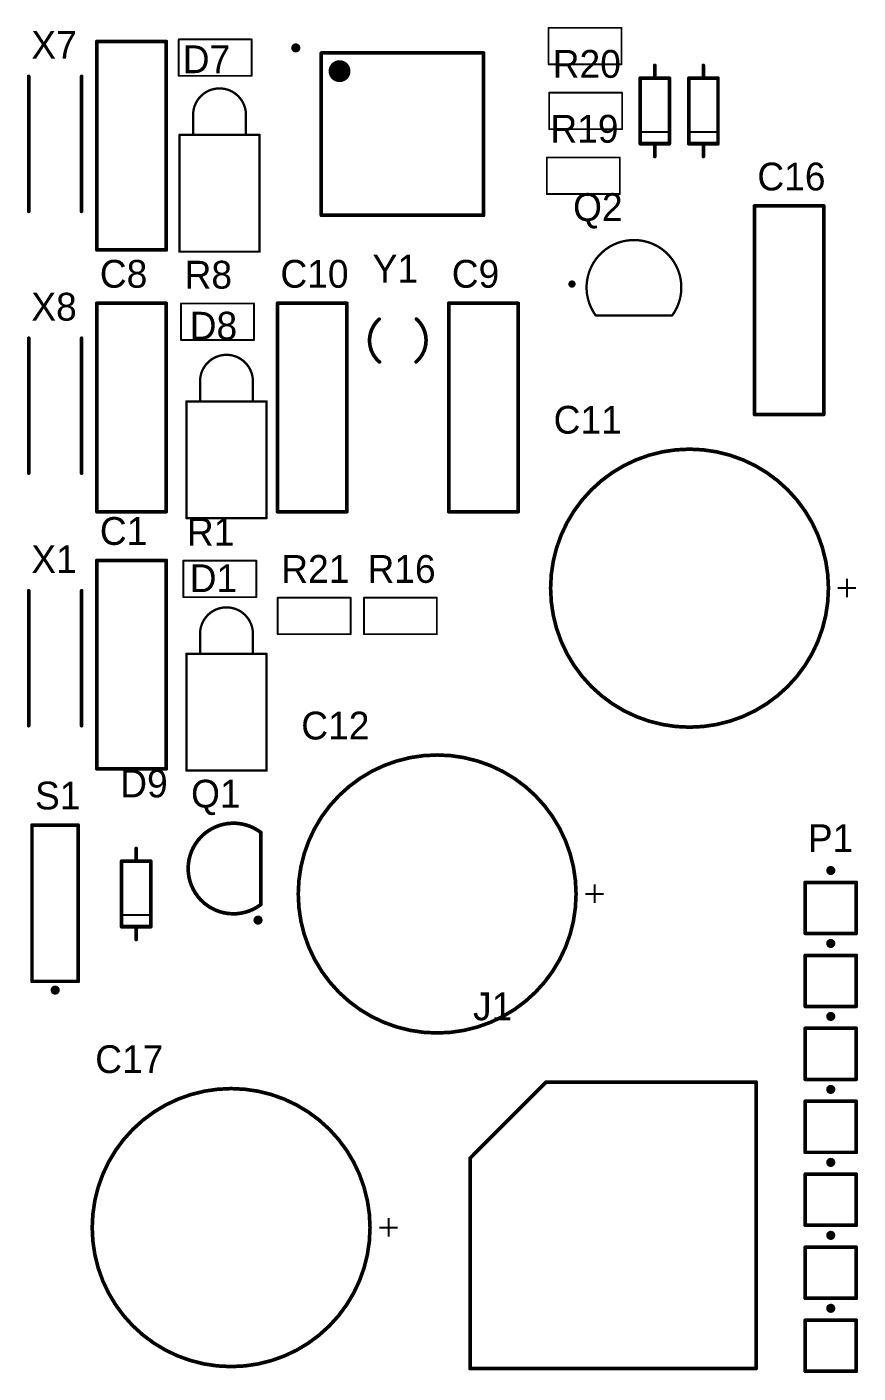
# Model space of a CAD drawing. Header units: millimetres. Extents: x 40 to 3761, y -469 to 920.
# Drawn here: x 2879.8 to 2925.4, y -145.1 to -71.3 of the extents above; entities that cross this region are included whole.
import ezdxf

# ---------------------------------------------------------------- set-up
doc = ezdxf.new("R2010")
doc.units = ezdxf.units.MM
doc.layers.add('TopOverlay', color=2, linetype='Continuous')

msp = doc.modelspace()

# ---------------------------------------------------------------- linework, layer by layer
at = {"layer": 'TopOverlay'}
for p, q in [((2913.399, -77.701), (2913.399, -77.098)), ((2913.399, -77.098), (2915, -77.098)), ((2915, -77.098), (2915, -77.701)), ((2916.066, -77.701), (2916.066, -77.098)), ((2916.066, -77.098), (2917.667, -77.098)), ((2917.667, -77.098), (2917.667, -77.701)), ((2915, -77.701), (2913.399, -77.701)), ((2917.667, -77.701), (2916.066, -77.701)), ((2924.736, -101.598), (2924.736, -102.597)), ((2924.236, -102.098), (2925.236, -102.098)), ((2910.893, -118.362), (2910.893, -119.361)), ((2910.393, -118.862), (2911.393, -118.862)), ((2884.951, -120.627), (2884.951, -120.024)), ((2884.951, -120.024), (2886.552, -120.024)), ((2886.552, -120.024), (2886.552, -120.627)), ((2886.552, -120.627), (2884.951, -120.627)), ((2899.09, -137.15), (2900.09, -137.15)), ((2899.59, -136.65), (2899.59, -137.649))]:
    msp.add_line(p, q, dxfattribs=at)
for points, const_width in [([(2908.373, -73.392), (2908.373, -71.392)], 0.1), ([(2908.373, -71.392), (2912.373, -71.392)], 0.1), ([(2912.373, -73.392), (2912.373, -71.392)], 0.1), ([(2883.592, -72.138), (2887.402, -72.138)], 0.2), ([(2883.592, -83.568), (2883.592, -72.138)], 0.2), ([(2887.402, -83.568), (2887.402, -72.138)], 0.2), ([(2888.085, -74.027), (2888.085, -72.027)], 0.1), ([(2888.085, -72.027), (2892.085, -72.027)], 0.1), ([(2892.085, -74.027), (2892.085, -72.027)], 0.1), ([(2895.906, -72.769), (2904.806, -72.769)], 0.2), ([(2895.906, -81.668), (2895.906, -72.769)], 0.2), ([(2904.806, -81.668), (2904.806, -72.769)], 0.2), ([(2908.373, -73.392), (2912.373, -73.392)], 0.1), ([(2914.199, -74.148), (2914.199, -73.448)], 0.2), ([(2916.866, -74.148), (2916.866, -73.448)], 0.2), ([(2879.856, -81.455), (2879.856, -74.055)], 0.2), ([(2879.952, -75.655), (2879.952, -74.055)], 0.01), ([(2882.66, -75.655), (2882.66, -74.055)], 0.01), ([(2882.756, -81.455), (2882.756, -74.055)], 0.2), ([(2888.085, -74.027), (2892.085, -74.027)], 0.1), ([(2913.399, -74.148), (2914.199, -74.148)], 0.2), ([(2913.399, -77.748), (2913.399, -74.148)], 0.2), ([(2914.199, -74.148), (2914.999, -74.148)], 0.2), ([(2914.999, -77.748), (2914.999, -74.148)], 0.2), ([(2916.066, -74.148), (2916.866, -74.148)], 0.2), ([(2916.066, -77.748), (2916.066, -74.148)], 0.2), ([(2916.866, -74.148), (2917.666, -74.148)], 0.2), ([(2917.666, -77.748), (2917.666, -74.148)], 0.2), ([(2908.405, -76.948), (2908.405, -74.948)], 0.1), ([(2908.405, -74.948), (2912.405, -74.948)], 0.1), ([(2912.405, -76.948), (2912.405, -74.948)], 0.1), ([(2879.856, -75.655), (2879.952, -75.655)], 0.01), ([(2882.66, -75.655), (2882.756, -75.655)], 0.01), ([(2888.873, -77.264), (2888.873, -76.163)], 0.127), ([(2891.773, -77.264), (2891.773, -76.163)], 0.127), ([(2888.123, -83.663), (2888.123, -77.264)], 0.127), ([(2888.123, -77.264), (2892.523, -77.264)], 0.127), ([(2892.523, -83.663), (2892.523, -77.264)], 0.127), ([(2908.405, -76.948), (2912.405, -76.948)], 0.1), ([(2913.399, -77.748), (2914.199, -77.748)], 0.2), ([(2914.199, -78.449), (2914.199, -77.748)], 0.2), ([(2914.199, -77.748), (2914.999, -77.748)], 0.2), ([(2916.066, -77.748), (2916.866, -77.748)], 0.2), ([(2916.866, -78.449), (2916.866, -77.748)], 0.2), ([(2916.866, -77.748), (2917.666, -77.748)], 0.2), ([(2908.278, -80.504), (2908.278, -78.504)], 0.1), ([(2908.278, -78.504), (2912.278, -78.504)], 0.1), ([(2912.278, -80.504), (2912.278, -78.504)], 0.1), ([(2908.278, -80.504), (2912.278, -80.504)], 0.1), ([(2919.66, -81.155), (2923.47, -81.155)], 0.2), ([(2919.66, -92.585), (2919.66, -81.155)], 0.2), ([(2923.47, -92.585), (2923.47, -81.155)], 0.2), ([(2895.906, -81.668), (2904.806, -81.668)], 0.2), ([(2883.592, -83.568), (2887.402, -83.568)], 0.2), ([(2888.123, -83.663), (2892.523, -83.663)], 0.127), ([(2883.592, -86.489), (2887.402, -86.489)], 0.2), ([(2883.592, -97.919), (2883.592, -86.489)], 0.2), ([(2887.402, -97.919), (2887.402, -86.489)], 0.2), ([(2888.212, -88.505), (2888.212, -86.505)], 0.1), ([(2888.212, -86.505), (2892.212, -86.505)], 0.1), ([(2892.212, -88.505), (2892.212, -86.505)], 0.1), ([(2893.498, -86.489), (2897.308, -86.489)], 0.2), ([(2893.498, -97.919), (2893.498, -86.489)], 0.2), ([(2897.308, -97.919), (2897.308, -86.489)], 0.2), ([(2902.896, -86.489), (2906.706, -86.489)], 0.2), ([(2902.896, -97.919), (2902.896, -86.489)], 0.2), ([(2906.706, -97.919), (2906.706, -86.489)], 0.2), ([(2910.954, -87.154), (2915.158, -87.154)], 0.127), ([(2879.856, -95.806), (2879.856, -88.406)], 0.2), ([(2879.952, -90.006), (2879.952, -88.406)], 0.01), ([(2882.66, -90.006), (2882.66, -88.406)], 0.01), ([(2882.756, -95.806), (2882.756, -88.406)], 0.2), ([(2888.212, -88.505), (2892.212, -88.505)], 0.1), ([(2879.856, -90.006), (2879.952, -90.006)], 0.01), ([(2882.66, -90.006), (2882.756, -90.006)], 0.01), ([(2889.254, -91.869), (2889.254, -90.768)], 0.127), ([(2892.154, -91.869), (2892.154, -90.768)], 0.127), ([(2888.504, -98.268), (2888.504, -91.869)], 0.127), ([(2888.504, -91.869), (2892.904, -91.869)], 0.127), ([(2892.904, -98.268), (2892.904, -91.869)], 0.127), ([(2919.66, -92.585), (2923.47, -92.585)], 0.2), ([(2883.592, -97.919), (2887.402, -97.919)], 0.2), ([(2893.498, -97.919), (2897.308, -97.919)], 0.2), ([(2902.896, -97.919), (2906.706, -97.919)], 0.2), ([(2888.504, -98.268), (2892.904, -98.268)], 0.127), ([(2883.592, -112.016), (2883.592, -100.586)], 0.2), ([(2883.592, -100.586), (2887.402, -100.586)], 0.2), ([(2887.402, -112.016), (2887.402, -100.586)], 0.2), ([(2888.339, -102.602), (2888.339, -100.602)], 0.1), ([(2888.339, -100.602), (2892.339, -100.602)], 0.1), ([(2892.339, -102.602), (2892.339, -100.602)], 0.1), ([(2879.856, -109.649), (2879.856, -102.249)], 0.2), ([(2879.952, -103.849), (2879.952, -102.249)], 0.01), ([(2882.66, -103.849), (2882.66, -102.249)], 0.01), ([(2882.756, -109.649), (2882.756, -102.249)], 0.2), ([(2888.339, -102.602), (2892.339, -102.602)], 0.1), ([(2893.514, -104.634), (2893.514, -102.634)], 0.1), ([(2893.514, -102.634), (2897.514, -102.634)], 0.1), ([(2897.514, -104.634), (2897.514, -102.634)], 0.1), ([(2898.245, -104.634), (2898.245, -102.634)], 0.1), ([(2898.245, -102.634), (2902.245, -102.634)], 0.1), ([(2902.245, -104.634), (2902.245, -102.634)], 0.1), ([(2879.856, -103.849), (2879.952, -103.849)], 0.01), ([(2882.66, -103.849), (2882.756, -103.849)], 0.01), ([(2889.254, -105.712), (2889.254, -104.611)], 0.127), ([(2892.154, -105.712), (2892.154, -104.611)], 0.127), ([(2893.514, -104.634), (2897.514, -104.634)], 0.1), ([(2898.245, -104.634), (2902.245, -104.634)], 0.1), ([(2888.504, -112.111), (2888.504, -105.712)], 0.127), ([(2888.504, -105.712), (2892.904, -105.712)], 0.127), ([(2892.904, -112.111), (2892.904, -105.712)], 0.127), ([(2883.592, -112.016), (2887.402, -112.016)], 0.2), ([(2888.504, -112.111), (2892.904, -112.111)], 0.127), ([(2880.036, -123.662), (2880.036, -115.102)], 0.2), ([(2880.036, -115.102), (2882.576, -115.102)], 0.2), ([(2882.576, -123.662), (2882.576, -115.102)], 0.2), ([(2892.585, -119.457), (2892.585, -115.498)], 0.2), ([(2885.751, -117.074), (2885.751, -116.374)], 0.2), ([(2884.951, -117.074), (2885.751, -117.074)], 0.2), ([(2884.951, -120.674), (2884.951, -117.074)], 0.2), ([(2885.751, -117.074), (2886.551, -117.074)], 0.2), ([(2886.551, -120.674), (2886.551, -117.074)], 0.2), ([(2922.451, -121.038), (2922.451, -118.238)], 0.2), ([(2922.451, -118.238), (2925.251, -118.238)], 0.2), ([(2925.251, -121.038), (2925.251, -118.238)], 0.2), ([(2884.951, -120.674), (2885.751, -120.674)], 0.2), ([(2885.751, -121.375), (2885.751, -120.674)], 0.2), ([(2885.751, -120.674), (2886.551, -120.674)], 0.2), ([(2922.451, -121.038), (2925.251, -121.038)], 0.2), ([(2922.451, -122.238), (2925.251, -122.238)], 0.2), ([(2922.451, -125.038), (2922.451, -122.238)], 0.2), ([(2925.251, -125.038), (2925.251, -122.238)], 0.2), ([(2880.036, -123.662), (2882.576, -123.662)], 0.2), ([(2922.451, -125.038), (2925.251, -125.038)], 0.2), ([(2922.451, -126.237), (2925.251, -126.237)], 0.2), ([(2922.451, -129.037), (2922.451, -126.237)], 0.2), ([(2925.251, -129.037), (2925.251, -126.237)], 0.2), ([(2904.063, -133.36), (2908.238, -129.185)], 0.2), ([(2908.238, -129.185), (2919.763, -129.185)], 0.2), ([(2919.763, -144.886), (2919.763, -129.185)], 0.2), ([(2922.451, -129.037), (2925.251, -129.037)], 0.2), ([(2922.451, -130.237), (2925.251, -130.237)], 0.2), ([(2922.451, -133.037), (2922.451, -130.237)], 0.2), ([(2925.251, -133.037), (2925.251, -130.237)], 0.2), ([(2904.063, -144.886), (2904.063, -133.36)], 0.2), ([(2922.451, -133.037), (2925.251, -133.037)], 0.2), ([(2922.451, -134.237), (2925.251, -134.237)], 0.2), ([(2922.451, -137.037), (2922.451, -134.237)], 0.2), ([(2925.251, -137.037), (2925.251, -134.237)], 0.2), ([(2922.451, -137.037), (2925.251, -137.037)], 0.2), ([(2922.451, -138.237), (2925.251, -138.237)], 0.2), ([(2922.451, -141.037), (2922.451, -138.237)], 0.2), ([(2925.251, -141.037), (2925.251, -138.237)], 0.2), ([(2922.451, -141.037), (2925.251, -141.037)], 0.2), ([(2922.451, -142.238), (2925.251, -142.238)], 0.2), ([(2922.451, -145.038), (2922.451, -142.238)], 0.2), ([(2925.251, -145.038), (2925.251, -142.238)], 0.2), ([(2904.063, -144.886), (2919.763, -144.886)], 0.2), ([(2922.451, -145.038), (2925.251, -145.038)], 0.2)]:
    msp.add_lwpolyline(points, dxfattribs=dict(at, const_width=const_width))
for points, const_width in [([(2908.348, -71.392, 1), (2908.398, -71.392, 1)], 0.05), ([(2908.348, -71.392, 1), (2908.398, -71.392, 1)], 0.05), ([(2912.348, -71.392, 1), (2912.398, -71.392, 1)], 0.05), ([(2912.348, -71.392, 1), (2912.398, -71.392, 1)], 0.05), ([(2883.592, -72.188, 1), (2883.592, -72.088, 1)], 0.1), ([(2883.592, -72.188, 1), (2883.592, -72.088, 1)], 0.1), ([(2887.402, -72.188, 1), (2887.402, -72.088, 1)], 0.1), ([(2887.402, -72.188, 1), (2887.402, -72.088, 1)], 0.1), ([(2888.06, -72.027, 1), (2888.11, -72.027, 1)], 0.05), ([(2888.06, -72.027, 1), (2888.11, -72.027, 1)], 0.05), ([(2892.06, -72.027, 1), (2892.11, -72.027, 1)], 0.05), ([(2892.06, -72.027, 1), (2892.11, -72.027, 1)], 0.05), ([(2894.631, -72.493, 1), (2894.381, -72.493, 1)], 0.25), ([(2894.319, -72.493, 1), (2894.444, -72.493, 1)], 0.125), ([(2894.569, -72.493, 1), (2894.694, -72.493, 1)], 0.125), ([(2895.856, -72.769, 1), (2895.956, -72.769, 1)], 0.1), ([(2895.856, -72.769, 1), (2895.956, -72.769, 1)], 0.1), ([(2904.756, -72.769, 1), (2904.856, -72.769, 1)], 0.1), ([(2904.756, -72.769, 1), (2904.856, -72.769, 1)], 0.1), ([(2897.206, -73.768, 1), (2896.606, -73.768, 1)], 0.6), ([(2896.456, -73.768, 1), (2896.756, -73.768, 1)], 0.3), ([(2897.056, -73.768, 1), (2897.356, -73.768, 1)], 0.3), ([(2908.348, -73.392, 1), (2908.398, -73.392, 1)], 0.05), ([(2908.348, -73.392, 1), (2908.398, -73.392, 1)], 0.05), ([(2912.348, -73.392, 1), (2912.398, -73.392, 1)], 0.05), ([(2912.348, -73.392, 1), (2912.398, -73.392, 1)], 0.05), ([(2914.199, -73.498, 1), (2914.199, -73.398, 1)], 0.1), ([(2916.866, -73.498, 1), (2916.866, -73.398, 1)], 0.1), ([(2879.856, -74.105, 1), (2879.856, -74.005, 1)], 0.1), ([(2879.952, -74.058, 1), (2879.952, -74.053, 1)], 0.005), ([(2882.66, -74.058, 1), (2882.66, -74.053, 1)], 0.005), ([(2882.756, -74.105, 1), (2882.756, -74.005, 1)], 0.1), ([(2888.06, -74.027, 1), (2888.11, -74.027, 1)], 0.05), ([(2888.06, -74.027, 1), (2888.11, -74.027, 1)], 0.05), ([(2892.06, -74.027, 1), (2892.11, -74.027, 1)], 0.05), ([(2892.06, -74.027, 1), (2892.11, -74.027, 1)], 0.05), ([(2913.399, -74.198, 1), (2913.399, -74.098, 1)], 0.1), ([(2913.399, -74.198, 1), (2913.399, -74.098, 1)], 0.1), ([(2914.199, -74.198, 1), (2914.199, -74.098, 1)], 0.1), ([(2914.199, -74.198, 1), (2914.199, -74.098, 1)], 0.1), ([(2914.199, -74.198, 1), (2914.199, -74.098, 1)], 0.1), ([(2914.999, -74.198, 1), (2914.999, -74.098, 1)], 0.1), ([(2914.999, -74.198, 1), (2914.999, -74.098, 1)], 0.1), ([(2916.066, -74.198, 1), (2916.066, -74.098, 1)], 0.1), ([(2916.066, -74.198, 1), (2916.066, -74.098, 1)], 0.1), ([(2916.866, -74.198, 1), (2916.866, -74.098, 1)], 0.1), ([(2916.866, -74.198, 1), (2916.866, -74.098, 1)], 0.1), ([(2916.866, -74.198, 1), (2916.866, -74.098, 1)], 0.1), ([(2917.666, -74.198, 1), (2917.666, -74.098, 1)], 0.1), ([(2917.666, -74.198, 1), (2917.666, -74.098, 1)], 0.1), ([(2908.38, -74.948, 1), (2908.43, -74.948, 1)], 0.05), ([(2908.38, -74.948, 1), (2908.43, -74.948, 1)], 0.05), ([(2912.38, -74.948, 1), (2912.43, -74.948, 1)], 0.05), ([(2912.38, -74.948, 1), (2912.43, -74.948, 1)], 0.05), ([(2879.856, -75.658, 1), (2879.856, -75.653, 1)], 0.005), ([(2879.952, -75.658, 1), (2879.952, -75.653, 1)], 0.005), ([(2879.952, -75.658, 1), (2879.952, -75.653, 1)], 0.005), ([(2882.66, -75.658, 1), (2882.66, -75.653, 1)], 0.005), ([(2882.66, -75.658, 1), (2882.66, -75.653, 1)], 0.005), ([(2882.756, -75.658, 1), (2882.756, -75.653, 1)], 0.005), ([(2888.873, -76.195, 1), (2888.873, -76.132, 1)], 0.0635), ([(2888.873, -76.195, 1), (2888.873, -76.132, 1)], 0.0635), ([(2891.773, -76.195, 1), (2891.773, -76.132, 1)], 0.0635), ([(2891.773, -76.195, 1), (2891.773, -76.132, 1)], 0.0635), ([(2888.123, -77.295, 1), (2888.123, -77.232, 1)], 0.0635), ([(2888.123, -77.295, 1), (2888.123, -77.232, 1)], 0.0635), ([(2888.873, -77.295, 1), (2888.873, -77.232, 1)], 0.0635), ([(2891.773, -77.295, 1), (2891.773, -77.232, 1)], 0.0635), ([(2892.523, -77.295, 1), (2892.523, -77.232, 1)], 0.0635), ([(2892.523, -77.295, 1), (2892.523, -77.232, 1)], 0.0635), ([(2908.38, -76.948, 1), (2908.43, -76.948, 1)], 0.05), ([(2908.38, -76.948, 1), (2908.43, -76.948, 1)], 0.05), ([(2912.38, -76.948, 1), (2912.43, -76.948, 1)], 0.05), ([(2912.38, -76.948, 1), (2912.43, -76.948, 1)], 0.05), ([(2913.399, -77.798, 1), (2913.399, -77.698, 1)], 0.1), ([(2913.399, -77.798, 1), (2913.399, -77.698, 1)], 0.1), ([(2914.199, -77.798, 1), (2914.199, -77.698, 1)], 0.1), ([(2914.199, -77.798, 1), (2914.199, -77.698, 1)], 0.1), ([(2914.199, -77.798, 1), (2914.199, -77.698, 1)], 0.1), ([(2914.999, -77.798, 1), (2914.999, -77.698, 1)], 0.1), ([(2914.999, -77.798, 1), (2914.999, -77.698, 1)], 0.1), ([(2916.066, -77.798, 1), (2916.066, -77.698, 1)], 0.1), ([(2916.066, -77.798, 1), (2916.066, -77.698, 1)], 0.1), ([(2916.866, -77.798, 1), (2916.866, -77.698, 1)], 0.1), ([(2916.866, -77.798, 1), (2916.866, -77.698, 1)], 0.1), ([(2916.866, -77.798, 1), (2916.866, -77.698, 1)], 0.1), ([(2917.666, -77.798, 1), (2917.666, -77.698, 1)], 0.1), ([(2917.666, -77.798, 1), (2917.666, -77.698, 1)], 0.1), ([(2908.253, -78.504, 1), (2908.303, -78.504, 1)], 0.05), ([(2908.253, -78.504, 1), (2908.303, -78.504, 1)], 0.05), ([(2912.253, -78.504, 1), (2912.303, -78.504, 1)], 0.05), ([(2912.253, -78.504, 1), (2912.303, -78.504, 1)], 0.05), ([(2914.199, -78.499, 1), (2914.199, -78.399, 1)], 0.1), ([(2916.866, -78.499, 1), (2916.866, -78.399, 1)], 0.1), ([(2908.253, -80.504, 1), (2908.303, -80.504, 1)], 0.05), ([(2908.253, -80.504, 1), (2908.303, -80.504, 1)], 0.05), ([(2912.253, -80.504, 1), (2912.303, -80.504, 1)], 0.05), ([(2912.253, -80.504, 1), (2912.303, -80.504, 1)], 0.05), ([(2919.66, -81.205, 1), (2919.66, -81.105, 1)], 0.1), ([(2919.66, -81.205, 1), (2919.66, -81.105, 1)], 0.1), ([(2923.47, -81.205, 1), (2923.47, -81.105, 1)], 0.1), ([(2923.47, -81.205, 1), (2923.47, -81.105, 1)], 0.1), ([(2879.856, -81.505, 1), (2879.856, -81.405, 1)], 0.1), ([(2882.756, -81.505, 1), (2882.756, -81.405, 1)], 0.1), ([(2895.856, -81.668, 1), (2895.956, -81.668, 1)], 0.1), ([(2895.856, -81.668, 1), (2895.956, -81.668, 1)], 0.1), ([(2904.756, -81.668, 1), (2904.856, -81.668, 1)], 0.1), ([(2904.756, -81.668, 1), (2904.856, -81.668, 1)], 0.1), ([(2883.592, -83.618, 1), (2883.592, -83.518, 1)], 0.1), ([(2883.592, -83.618, 1), (2883.592, -83.518, 1)], 0.1), ([(2887.402, -83.618, 1), (2887.402, -83.518, 1)], 0.1), ([(2887.402, -83.618, 1), (2887.402, -83.518, 1)], 0.1), ([(2888.123, -83.695, 1), (2888.123, -83.632, 1)], 0.0635), ([(2888.123, -83.695, 1), (2888.123, -83.632, 1)], 0.0635), ([(2892.523, -83.695, 1), (2892.523, -83.632, 1)], 0.0635), ([(2892.523, -83.695, 1), (2892.523, -83.632, 1)], 0.0635), ([(2909.756, -85.438, 1), (2909.556, -85.438, 1)], 0.2), ([(2909.506, -85.438, 1), (2909.606, -85.438, 1)], 0.1), ([(2909.706, -85.438, 1), (2909.806, -85.438, 1)], 0.1), ([(2883.592, -86.539, 1), (2883.592, -86.439, 1)], 0.1), ([(2883.592, -86.539, 1), (2883.592, -86.439, 1)], 0.1), ([(2887.402, -86.539, 1), (2887.402, -86.439, 1)], 0.1), ([(2887.402, -86.539, 1), (2887.402, -86.439, 1)], 0.1), ([(2888.187, -86.505, 1), (2888.237, -86.505, 1)], 0.05), ([(2888.187, -86.505, 1), (2888.237, -86.505, 1)], 0.05), ([(2892.187, -86.505, 1), (2892.237, -86.505, 1)], 0.05), ([(2892.187, -86.505, 1), (2892.237, -86.505, 1)], 0.05), ([(2893.498, -86.539, 1), (2893.498, -86.439, 1)], 0.1), ([(2893.498, -86.539, 1), (2893.498, -86.439, 1)], 0.1), ([(2897.308, -86.539, 1), (2897.308, -86.439, 1)], 0.1), ([(2897.308, -86.539, 1), (2897.308, -86.439, 1)], 0.1), ([(2902.896, -86.539, 1), (2902.896, -86.439, 1)], 0.1), ([(2902.896, -86.539, 1), (2902.896, -86.439, 1)], 0.1), ([(2906.706, -86.539, 1), (2906.706, -86.439, 1)], 0.1), ([(2906.706, -86.539, 1), (2906.706, -86.439, 1)], 0.1), ([(2899.03, -87.366, 1), (2899.13, -87.366, 1)], 0.1), ([(2901.074, -87.356, 1), (2901.174, -87.356, 1)], 0.1), ([(2910.921, -87.152, 1), (2910.984, -87.152, 1)], 0.0635), ([(2910.922, -87.154, 1), (2910.986, -87.154, 1)], 0.0635), ([(2915.127, -87.154, 1), (2915.19, -87.154, 1)], 0.0635), ([(2915.128, -87.152, 1), (2915.191, -87.152, 1)], 0.0635), ([(2879.856, -88.456, 1), (2879.856, -88.356, 1)], 0.1), ([(2879.952, -88.409, 1), (2879.952, -88.404, 1)], 0.005), ([(2882.66, -88.409, 1), (2882.66, -88.404, 1)], 0.005), ([(2882.756, -88.456, 1), (2882.756, -88.356, 1)], 0.1), ([(2888.187, -88.505, 1), (2888.237, -88.505, 1)], 0.05), ([(2888.187, -88.505, 1), (2888.237, -88.505, 1)], 0.05), ([(2892.187, -88.505, 1), (2892.237, -88.505, 1)], 0.05), ([(2892.187, -88.505, 1), (2892.237, -88.505, 1)], 0.05), ([(2879.856, -90.009, 1), (2879.856, -90.004, 1)], 0.005), ([(2879.952, -90.009, 1), (2879.952, -90.004, 1)], 0.005), ([(2879.952, -90.009, 1), (2879.952, -90.004, 1)], 0.005), ([(2882.66, -90.009, 1), (2882.66, -90.004, 1)], 0.005), ([(2882.66, -90.009, 1), (2882.66, -90.004, 1)], 0.005), ([(2882.756, -90.009, 1), (2882.756, -90.004, 1)], 0.005), ([(2899.046, -89.711, 1), (2899.146, -89.711, 1)], 0.1), ([(2901.058, -89.701, 1), (2901.158, -89.701, 1)], 0.1), ([(2889.254, -90.8, 1), (2889.254, -90.737, 1)], 0.0635), ([(2889.254, -90.8, 1), (2889.254, -90.737, 1)], 0.0635), ([(2892.154, -90.8, 1), (2892.154, -90.737, 1)], 0.0635), ([(2892.154, -90.8, 1), (2892.154, -90.737, 1)], 0.0635), ([(2888.504, -91.9, 1), (2888.504, -91.837, 1)], 0.0635), ([(2888.504, -91.9, 1), (2888.504, -91.837, 1)], 0.0635), ([(2889.254, -91.9, 1), (2889.254, -91.837, 1)], 0.0635), ([(2892.154, -91.9, 1), (2892.154, -91.837, 1)], 0.0635), ([(2892.904, -91.9, 1), (2892.904, -91.837, 1)], 0.0635), ([(2892.904, -91.9, 1), (2892.904, -91.837, 1)], 0.0635), ([(2919.66, -92.635, 1), (2919.66, -92.535, 1)], 0.1), ([(2919.66, -92.635, 1), (2919.66, -92.535, 1)], 0.1), ([(2923.47, -92.635, 1), (2923.47, -92.535, 1)], 0.1), ([(2923.47, -92.635, 1), (2923.47, -92.535, 1)], 0.1), ([(2923.724, -102.11, 1), (2908.484, -102.11, 1)], 0.2), ([(2879.856, -95.856, 1), (2879.856, -95.756, 1)], 0.1), ([(2882.756, -95.856, 1), (2882.756, -95.756, 1)], 0.1), ([(2883.592, -97.969, 1), (2883.592, -97.869, 1)], 0.1), ([(2883.592, -97.969, 1), (2883.592, -97.869, 1)], 0.1), ([(2887.402, -97.969, 1), (2887.402, -97.869, 1)], 0.1), ([(2887.402, -97.969, 1), (2887.402, -97.869, 1)], 0.1), ([(2893.498, -97.969, 1), (2893.498, -97.869, 1)], 0.1), ([(2893.498, -97.969, 1), (2893.498, -97.869, 1)], 0.1), ([(2897.308, -97.969, 1), (2897.308, -97.869, 1)], 0.1), ([(2897.308, -97.969, 1), (2897.308, -97.869, 1)], 0.1), ([(2902.896, -97.969, 1), (2902.896, -97.869, 1)], 0.1), ([(2902.896, -97.969, 1), (2902.896, -97.869, 1)], 0.1), ([(2906.706, -97.969, 1), (2906.706, -97.869, 1)], 0.1), ([(2906.706, -97.969, 1), (2906.706, -97.869, 1)], 0.1), ([(2888.504, -98.3, 1), (2888.504, -98.237, 1)], 0.0635), ([(2888.504, -98.3, 1), (2888.504, -98.237, 1)], 0.0635), ([(2892.904, -98.3, 1), (2892.904, -98.237, 1)], 0.0635), ([(2892.904, -98.3, 1), (2892.904, -98.237, 1)], 0.0635), ([(2883.592, -100.636, 1), (2883.592, -100.536, 1)], 0.1), ([(2883.592, -100.636, 1), (2883.592, -100.536, 1)], 0.1), ([(2887.402, -100.636, 1), (2887.402, -100.536, 1)], 0.1), ([(2887.402, -100.636, 1), (2887.402, -100.536, 1)], 0.1), ([(2888.314, -100.602, 1), (2888.364, -100.602, 1)], 0.05), ([(2888.314, -100.602, 1), (2888.364, -100.602, 1)], 0.05), ([(2892.314, -100.602, 1), (2892.364, -100.602, 1)], 0.05), ([(2892.314, -100.602, 1), (2892.364, -100.602, 1)], 0.05), ([(2879.856, -102.299, 1), (2879.856, -102.199, 1)], 0.1), ([(2879.952, -102.252, 1), (2879.952, -102.247, 1)], 0.005), ([(2882.66, -102.252, 1), (2882.66, -102.247, 1)], 0.005), ([(2882.756, -102.299, 1), (2882.756, -102.199, 1)], 0.1), ([(2888.314, -102.602, 1), (2888.364, -102.602, 1)], 0.05), ([(2888.314, -102.602, 1), (2888.364, -102.602, 1)], 0.05), ([(2892.314, -102.602, 1), (2892.364, -102.602, 1)], 0.05), ([(2892.314, -102.602, 1), (2892.364, -102.602, 1)], 0.05), ([(2908.434, -102.11, 1), (2908.534, -102.11, 1)], 0.1), ([(2923.674, -102.11, 1), (2923.774, -102.11, 1)], 0.1), ([(2893.489, -102.634, 1), (2893.539, -102.634, 1)], 0.05), ([(2893.489, -102.634, 1), (2893.539, -102.634, 1)], 0.05), ([(2897.489, -102.634, 1), (2897.539, -102.634, 1)], 0.05), ([(2897.489, -102.634, 1), (2897.539, -102.634, 1)], 0.05), ([(2898.22, -102.634, 1), (2898.27, -102.634, 1)], 0.05), ([(2898.22, -102.634, 1), (2898.27, -102.634, 1)], 0.05), ([(2902.22, -102.634, 1), (2902.27, -102.634, 1)], 0.05), ([(2902.22, -102.634, 1), (2902.27, -102.634, 1)], 0.05), ([(2879.856, -103.852, 1), (2879.856, -103.847, 1)], 0.005), ([(2879.952, -103.852, 1), (2879.952, -103.847, 1)], 0.005), ([(2879.952, -103.852, 1), (2879.952, -103.847, 1)], 0.005), ([(2882.66, -103.852, 1), (2882.66, -103.847, 1)], 0.005), ([(2882.66, -103.852, 1), (2882.66, -103.847, 1)], 0.005), ([(2882.756, -103.852, 1), (2882.756, -103.847, 1)], 0.005), ([(2889.254, -104.643, 1), (2889.254, -104.58, 1)], 0.0635), ([(2889.254, -104.643, 1), (2889.254, -104.58, 1)], 0.0635), ([(2892.154, -104.643, 1), (2892.154, -104.58, 1)], 0.0635), ([(2892.154, -104.643, 1), (2892.154, -104.58, 1)], 0.0635), ([(2893.489, -104.634, 1), (2893.539, -104.634, 1)], 0.05), ([(2893.489, -104.634, 1), (2893.539, -104.634, 1)], 0.05), ([(2897.489, -104.634, 1), (2897.539, -104.634, 1)], 0.05), ([(2897.489, -104.634, 1), (2897.539, -104.634, 1)], 0.05), ([(2898.22, -104.634, 1), (2898.27, -104.634, 1)], 0.05), ([(2898.22, -104.634, 1), (2898.27, -104.634, 1)], 0.05), ([(2902.22, -104.634, 1), (2902.27, -104.634, 1)], 0.05), ([(2902.22, -104.634, 1), (2902.27, -104.634, 1)], 0.05), ([(2888.504, -105.743, 1), (2888.504, -105.68, 1)], 0.0635), ([(2888.504, -105.743, 1), (2888.504, -105.68, 1)], 0.0635), ([(2889.254, -105.743, 1), (2889.254, -105.68, 1)], 0.0635), ([(2892.154, -105.743, 1), (2892.154, -105.68, 1)], 0.0635), ([(2892.904, -105.743, 1), (2892.904, -105.68, 1)], 0.0635), ([(2892.904, -105.743, 1), (2892.904, -105.68, 1)], 0.0635), ([(2879.856, -109.699, 1), (2879.856, -109.599, 1)], 0.1), ([(2882.756, -109.699, 1), (2882.756, -109.599, 1)], 0.1), ([(2909.881, -118.874, 1), (2894.641, -118.874, 1)], 0.2), ([(2883.592, -112.066, 1), (2883.592, -111.966, 1)], 0.1), ([(2883.592, -112.066, 1), (2883.592, -111.966, 1)], 0.1), ([(2887.402, -112.066, 1), (2887.402, -111.966, 1)], 0.1), ([(2887.402, -112.066, 1), (2887.402, -111.966, 1)], 0.1), ([(2888.504, -112.143, 1), (2888.504, -112.08, 1)], 0.0635), ([(2888.504, -112.143, 1), (2888.504, -112.08, 1)], 0.0635), ([(2892.904, -112.143, 1), (2892.904, -112.08, 1)], 0.0635), ([(2892.904, -112.143, 1), (2892.904, -112.08, 1)], 0.0635), ([(2880.036, -115.152, 1), (2880.036, -115.052, 1)], 0.1), ([(2880.036, -115.152, 1), (2880.036, -115.052, 1)], 0.1), ([(2882.576, -115.152, 1), (2882.576, -115.052, 1)], 0.1), ([(2882.576, -115.152, 1), (2882.576, -115.052, 1)], 0.1), ([(2892.535, -115.498, 1), (2892.635, -115.498, 1)], 0.1), ([(2892.535, -115.498, 1), (2892.635, -115.498, 1)], 0.1), ([(2885.751, -116.424, 1), (2885.751, -116.324, 1)], 0.1), ([(2884.951, -117.124, 1), (2884.951, -117.024, 1)], 0.1), ([(2884.951, -117.124, 1), (2884.951, -117.024, 1)], 0.1), ([(2885.751, -117.124, 1), (2885.751, -117.024, 1)], 0.1), ([(2885.751, -117.124, 1), (2885.751, -117.024, 1)], 0.1), ([(2885.751, -117.124, 1), (2885.751, -117.024, 1)], 0.1), ([(2886.551, -117.124, 1), (2886.551, -117.024, 1)], 0.1), ([(2886.551, -117.124, 1), (2886.551, -117.024, 1)], 0.1), ([(2923.976, -117.587, 1), (2923.726, -117.587, 1)], 0.25), ([(2923.664, -117.587, 1), (2923.789, -117.587, 1)], 0.125), ([(2923.914, -117.587, 1), (2924.039, -117.587, 1)], 0.125), ([(2894.591, -118.874, 1), (2894.691, -118.874, 1)], 0.1), ([(2909.831, -118.874, 1), (2909.931, -118.874, 1)], 0.1), ([(2922.401, -118.238, 1), (2922.501, -118.238, 1)], 0.1), ([(2922.401, -118.238, 1), (2922.501, -118.238, 1)], 0.1), ([(2925.201, -118.238, 1), (2925.301, -118.238, 1)], 0.1), ([(2925.201, -118.238, 1), (2925.301, -118.238, 1)], 0.1), ([(2892.535, -119.457, 1), (2892.635, -119.457, 1)], 0.1), ([(2892.535, -119.457, 1), (2892.635, -119.457, 1)], 0.1), ([(2892.56, -120.307, 1), (2892.31, -120.307, 1)], 0.25), ([(2892.248, -120.307, 1), (2892.373, -120.307, 1)], 0.125), ([(2892.498, -120.307, 1), (2892.623, -120.307, 1)], 0.125), ([(2884.951, -120.724, 1), (2884.951, -120.624, 1)], 0.1), ([(2884.951, -120.724, 1), (2884.951, -120.624, 1)], 0.1), ([(2885.751, -120.724, 1), (2885.751, -120.624, 1)], 0.1), ([(2885.751, -120.724, 1), (2885.751, -120.624, 1)], 0.1), ([(2885.751, -120.724, 1), (2885.751, -120.624, 1)], 0.1), ([(2886.551, -120.724, 1), (2886.551, -120.624, 1)], 0.1), ([(2886.551, -120.724, 1), (2886.551, -120.624, 1)], 0.1), ([(2922.401, -121.038, 1), (2922.501, -121.038, 1)], 0.1), ([(2922.401, -121.038, 1), (2922.501, -121.038, 1)], 0.1), ([(2925.201, -121.038, 1), (2925.301, -121.038, 1)], 0.1), ([(2925.201, -121.038, 1), (2925.301, -121.038, 1)], 0.1), ([(2885.751, -121.425, 1), (2885.751, -121.325, 1)], 0.1), ([(2923.976, -121.587, 1), (2923.726, -121.587, 1)], 0.25), ([(2923.664, -121.587, 1), (2923.789, -121.587, 1)], 0.125), ([(2923.914, -121.587, 1), (2924.039, -121.587, 1)], 0.125), ([(2922.401, -122.238, 1), (2922.501, -122.238, 1)], 0.1), ([(2922.401, -122.238, 1), (2922.501, -122.238, 1)], 0.1), ([(2925.201, -122.238, 1), (2925.301, -122.238, 1)], 0.1), ([(2925.201, -122.238, 1), (2925.301, -122.238, 1)], 0.1), ([(2880.036, -123.712, 1), (2880.036, -123.612, 1)], 0.1), ([(2880.036, -123.712, 1), (2880.036, -123.612, 1)], 0.1), ([(2881.307, -124.018, 1), (2881.307, -124.268, 1)], 0.25), ([(2881.307, -124.081, 1), (2881.307, -123.956, 1)], 0.125), ([(2882.576, -123.712, 1), (2882.576, -123.612, 1)], 0.1), ([(2882.576, -123.712, 1), (2882.576, -123.612, 1)], 0.1), ([(2881.307, -124.331, 1), (2881.307, -124.206, 1)], 0.125), ([(2922.401, -125.038, 1), (2922.501, -125.038, 1)], 0.1), ([(2922.401, -125.038, 1), (2922.501, -125.038, 1)], 0.1), ([(2923.976, -125.587, 1), (2923.726, -125.587, 1)], 0.25), ([(2925.201, -125.038, 1), (2925.301, -125.038, 1)], 0.1), ([(2925.201, -125.038, 1), (2925.301, -125.038, 1)], 0.1), ([(2922.401, -126.237, 1), (2922.501, -126.237, 1)], 0.1), ([(2922.401, -126.237, 1), (2922.501, -126.237, 1)], 0.1), ([(2923.664, -125.587, 1), (2923.789, -125.587, 1)], 0.125), ([(2923.914, -125.587, 1), (2924.039, -125.587, 1)], 0.125), ([(2925.201, -126.237, 1), (2925.301, -126.237, 1)], 0.1), ([(2925.201, -126.237, 1), (2925.301, -126.237, 1)], 0.1), ([(2908.188, -129.185, 1), (2908.288, -129.185, 1)], 0.1), ([(2908.188, -129.185, 1), (2908.288, -129.185, 1)], 0.1), ([(2919.713, -129.185, 1), (2919.813, -129.185, 1)], 0.1), ([(2919.713, -129.185, 1), (2919.813, -129.185, 1)], 0.1), ([(2922.401, -129.037, 1), (2922.501, -129.037, 1)], 0.1), ([(2922.401, -129.037, 1), (2922.501, -129.037, 1)], 0.1), ([(2925.201, -129.037, 1), (2925.301, -129.037, 1)], 0.1), ([(2925.201, -129.037, 1), (2925.301, -129.037, 1)], 0.1), ([(2898.578, -137.162, 1), (2883.338, -137.162, 1)], 0.2), ([(2923.976, -129.587, 1), (2923.726, -129.587, 1)], 0.25), ([(2923.664, -129.587, 1), (2923.789, -129.587, 1)], 0.125), ([(2923.914, -129.587, 1), (2924.039, -129.587, 1)], 0.125), ([(2922.401, -130.237, 1), (2922.501, -130.237, 1)], 0.1), ([(2922.401, -130.237, 1), (2922.501, -130.237, 1)], 0.1), ([(2925.201, -130.237, 1), (2925.301, -130.237, 1)], 0.1), ([(2925.201, -130.237, 1), (2925.301, -130.237, 1)], 0.1), ([(2904.013, -133.36, 1), (2904.113, -133.36, 1)], 0.1), ([(2904.013, -133.36, 1), (2904.113, -133.36, 1)], 0.1), ([(2922.401, -133.037, 1), (2922.501, -133.037, 1)], 0.1), ([(2922.401, -133.037, 1), (2922.501, -133.037, 1)], 0.1), ([(2923.976, -133.587, 1), (2923.726, -133.587, 1)], 0.25), ([(2923.664, -133.587, 1), (2923.789, -133.587, 1)], 0.125), ([(2923.914, -133.587, 1), (2924.039, -133.587, 1)], 0.125), ([(2925.201, -133.037, 1), (2925.301, -133.037, 1)], 0.1), ([(2925.201, -133.037, 1), (2925.301, -133.037, 1)], 0.1), ([(2922.401, -134.237, 1), (2922.501, -134.237, 1)], 0.1), ([(2922.401, -134.237, 1), (2922.501, -134.237, 1)], 0.1), ([(2925.201, -134.237, 1), (2925.301, -134.237, 1)], 0.1), ([(2925.201, -134.237, 1), (2925.301, -134.237, 1)], 0.1), ([(2883.288, -137.162, 1), (2883.388, -137.162, 1)], 0.1), ([(2898.528, -137.162, 1), (2898.628, -137.162, 1)], 0.1), ([(2922.401, -137.037, 1), (2922.501, -137.037, 1)], 0.1), ([(2922.401, -137.037, 1), (2922.501, -137.037, 1)], 0.1), ([(2925.201, -137.037, 1), (2925.301, -137.037, 1)], 0.1), ([(2925.201, -137.037, 1), (2925.301, -137.037, 1)], 0.1), ([(2923.976, -137.587, 1), (2923.726, -137.587, 1)], 0.25), ([(2923.664, -137.587, 1), (2923.789, -137.587, 1)], 0.125), ([(2923.914, -137.587, 1), (2924.039, -137.587, 1)], 0.125), ([(2922.401, -138.237, 1), (2922.501, -138.237, 1)], 0.1), ([(2922.401, -138.237, 1), (2922.501, -138.237, 1)], 0.1), ([(2925.201, -138.237, 1), (2925.301, -138.237, 1)], 0.1), ([(2925.201, -138.237, 1), (2925.301, -138.237, 1)], 0.1), ([(2922.401, -141.037, 1), (2922.501, -141.037, 1)], 0.1), ([(2922.401, -141.037, 1), (2922.501, -141.037, 1)], 0.1), ([(2925.201, -141.037, 1), (2925.301, -141.037, 1)], 0.1), ([(2925.201, -141.037, 1), (2925.301, -141.037, 1)], 0.1), ([(2923.976, -141.587, 1), (2923.726, -141.587, 1)], 0.25), ([(2923.664, -141.587, 1), (2923.789, -141.587, 1)], 0.125), ([(2923.914, -141.587, 1), (2924.039, -141.587, 1)], 0.125), ([(2922.401, -142.238, 1), (2922.501, -142.238, 1)], 0.1), ([(2922.401, -142.238, 1), (2922.501, -142.238, 1)], 0.1), ([(2925.201, -142.238, 1), (2925.301, -142.238, 1)], 0.1), ([(2925.201, -142.238, 1), (2925.301, -142.238, 1)], 0.1), ([(2904.013, -144.886, 1), (2904.113, -144.886, 1)], 0.1), ([(2904.013, -144.886, 1), (2904.113, -144.886, 1)], 0.1), ([(2919.713, -144.886, 1), (2919.813, -144.886, 1)], 0.1), ([(2919.713, -144.886, 1), (2919.813, -144.886, 1)], 0.1), ([(2922.401, -145.038, 1), (2922.501, -145.038, 1)], 0.1), ([(2922.401, -145.038, 1), (2922.501, -145.038, 1)], 0.1), ([(2925.201, -145.038, 1), (2925.301, -145.038, 1)], 0.1), ([(2925.201, -145.038, 1), (2925.301, -145.038, 1)], 0.1)]:
    msp.add_lwpolyline(points, format="xyb", close=True, dxfattribs=dict(at, const_width=const_width))
for points, const_width in [([(2888.873, -76.163, -1), (2891.773, -76.163)], 0.127), ([(2910.953, -87.152, -1.962611), (2915.16, -87.152)], 0.127), ([(2899.096, -89.711, -0.457208), (2899.08, -87.366)], 0.2), ([(2901.124, -87.356, -0.457208), (2901.108, -89.701)], 0.2), ([(2889.254, -90.768, -1), (2892.154, -90.768)], 0.127), ([(2889.254, -104.611, -1), (2892.154, -104.611)], 0.127), ([(2892.585, -119.457, -2.01215), (2892.585, -115.498)], 0.2)]:
    msp.add_lwpolyline(points, format="xyb", dxfattribs=dict(at, const_width=const_width))

# ---------------------------------------------------------------- texts
for s, p in [('X7', (2879.998, -73.091)), ('D7', (2888.304, -73.878)), ('R20', (2908.599, -74.132)), ('R19', (2908.472, -77.688)), ('C16', (2919.825, -80.305)), ('Q2', (2909.716, -81.981)), ('C8', (2883.757, -85.639)), ('C10', (2893.663, -85.639)), ('Y1', (2898.718, -85.359)), ('C9', (2903.061, -85.639)), ('R8', (2888.406, -85.689)), ('X8', (2879.998, -87.442)), ('D8', (2888.685, -88.483)), ('C11', (2908.649, -93.64)), ('C1', (2883.757, -99.736)), ('R1', (2888.533, -99.786)), ('X1', (2879.998, -101.285)), ('R21', (2893.708, -101.818)), ('R16', (2898.439, -101.818)), ('D1', (2888.685, -102.326)), ('C12', (2894.806, -110.404)), ('D9', (2884.875, -113.579)), ('S1', (2880.201, -114.239)), ('Q1', (2888.761, -114.137)), ('P1', (2922.594, -116.577)), ('J1', (2904.23, -125.796)), ('C17', (2883.503, -128.692))]:
    msp.add_text(s, height=1.524, dxfattribs=at).set_placement(p)

doc.saveas('drawing.dxf')
